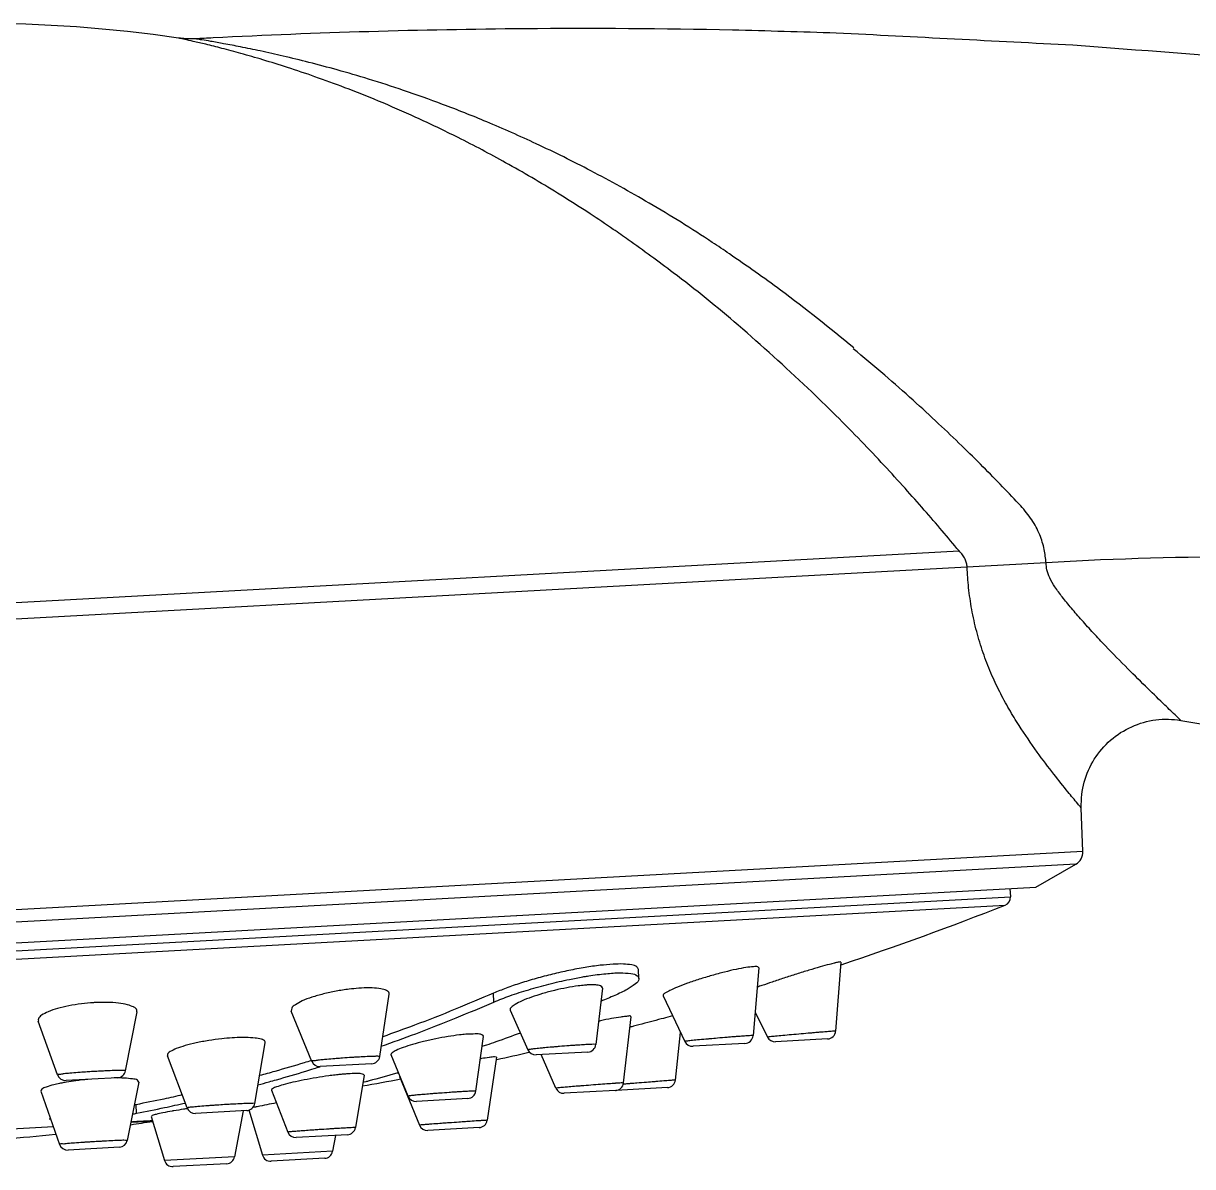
# Model space of a CAD drawing. Extents: x 2027 to 2621, y 11804 to 12224.
# Drawn here: x 2332.48 to 2373.48, y 12106.81 to 12146.89 of the extents above; entities that cross this region are included whole.
import ezdxf

# ---------------------------------------------------------------- set-up
doc = ezdxf.new("R2010")
doc.units = 0
doc.header["$LTSCALE"] = 7
doc.header["$MEASUREMENT"] = 0
doc.layers.get('0').update_dxf_attribs({"color": 2, "linetype": 'CONTINUOUS'})

msp = doc.modelspace()

# ---------------------------------------------------------------- linework, layer by layer
at = {"color": 7, "linetype": 'Continuous'}
for p, q in [((2289.532419323253, 12124.26593260152), (2365.292913396026, 12128.39931393423)), ((2368.344054310522, 12127.98136147022), (2289.376565796972, 12123.67301136432)), ((2370.256280617601, 12128.08568972866), (2368.344659407752, 12127.98139448661)), ((2369.634791494596, 12117.86006197605), (2369.578201786791, 12119.38670098488)), ((2369.634791494596, 12117.86006197605), (2290.108330021174, 12113.5212151208)), ((2369.387925939727, 12117.41015150524), (2290.402677489551, 12113.10083243889)), ((2367.988264266679, 12116.60661059358), (2369.387925939727, 12117.41015150524)), ((2291.881451134448, 12112.45433473478), (2367.988264266679, 12116.60661059358)), ((2367.07961561786, 12116.5570360598), (2367.095069350229, 12116.27378556003)), ((2292.805553515636, 12112.22065876882), (2367.095069350229, 12116.27378556003)), ((2293.026282006952, 12111.94754310757), (2366.905364144286, 12115.97827724394)), ((2354.068145216797, 12113.41032625187), (2354.051023165602, 12113.72415528962)), ((2358.278658886172, 12113.77601820618), (2358.069355675603, 12111.40294314019)), ((2361.14514631936, 12113.97969239735), (2360.965826397094, 12111.56529048741)), ((2361.145270265313, 12113.9813613401), (2361.12299592815, 12113.98637576198)), ((2344.978323148456, 12110.66950504538), (2345.309679206004, 12112.85595171621)), ((2348.984472872993, 12112.58067632246), (2348.96757678826, 12112.89036354067)), ((2352.7870151931, 12113.06984019493), (2352.560255635291, 12111.09422246425)), ((2354.914619319764, 12112.8004952072), (2355.680844770426, 12111.19848486008)), ((2336.066302439083, 12110.17062084736), (2336.469037108499, 12112.23536246497)), ((2342.595756473185, 12110.50192034451), (2341.878085414677, 12112.26360535589)), ((2349.552318849191, 12112.29415677804), (2350.174865495761, 12110.9052986532)), ((2353.530615688845, 12109.7460601195), (2353.797348575075, 12112.05644202776)), ((2358.142215160181, 12112.22902231329), (2358.575311012047, 12111.35267653909)), ((2333.68486757406, 12110.0278452016), (2333.008279679676, 12111.90695053076)), ((2348.349504849675, 12109.45624243885), (2348.616612174262, 12111.37827809547)), ((2355.34995416194, 12109.84689535701), (2355.52891507395, 12111.51613673106)), ((2360.682924530601, 12111.28668478098), (2358.860031031197, 12111.18723039373)), ((2360.965734480845, 12111.56405293473), (2360.951120157396, 12111.56374566202)), ((2340.596047138418, 12109.02271004514), (2340.967481085497, 12111.15325844014)), ((2352.278385089628, 12110.82814546257), (2350.464765168393, 12110.72919702675)), ((2357.786630995155, 12111.12866726565), (2355.967497401054, 12111.02941800647)), ((2338.227201080566, 12108.86992209423), (2337.535162228161, 12110.69732349405)), ((2344.697979594982, 12110.41456967626), (2342.889846220261, 12110.31592057997)), ((2345.979156592062, 12109.28287580061), (2345.375688964404, 12110.72846286247)), ((2349.069248658384, 12110.65325756333), (2348.744149382064, 12108.43429529798)), ((2349.069256937191, 12110.65331404913), (2349.009609837094, 12110.65965568162)), ((2351.158361536805, 12109.55897475257), (2350.635084804549, 12110.73848941522)), ((2335.788187123705, 12109.92846449643), (2333.983464766011, 12109.83000149888)), ((2344.429863267601, 12110.01695194725), (2344.125771798133, 12108.1771050697)), ((2345.674263084254, 12109.96517956458), (2346.371700430083, 12108.26541922938)), ((2336.531567929758, 12109.77560647351), (2336.126948226368, 12107.73129464542)), ((2355.068006820403, 12109.57932086826), (2353.266203432527, 12109.48101712292)), ((2333.095882649506, 12109.45328655919), (2333.755863727996, 12107.59110727878)), ((2341.180854932439, 12109.48967566421), (2341.754259884784, 12108.01838050603)), ((2348.068546997679, 12109.1974406266), (2346.272234062611, 12109.09943643417)), ((2353.248671644201, 12109.48006061381), (2351.448764311879, 12109.38186031407)), ((2336.450423943055, 12108.68023703225), (2336.433996127505, 12108.98134139513)), ((2340.316782615098, 12108.77451575597), (2338.524077764095, 12108.67670841236)), ((2340.186507803513, 12108.7674081569), (2339.891778741481, 12107.15910612891)), ((2340.394202561286, 12108.79764016816), (2340.867707661009, 12107.21235734757)), ((2337.010498962938, 12108.39826406778), (2336.250753825932, 12108.35681348685)), ((2336.969837942999, 12108.56991317595), (2337.431324727882, 12107.02486737108)), ((2348.744122935246, 12108.43411484339), (2348.703735403565, 12108.43261904212)), ((2333.536961880277, 12108.20875298531), (2331.854085449836, 12108.11693772303)), ((2343.845974862159, 12107.92611225755), (2342.050103088897, 12107.82813213381)), ((2343.430206733433, 12107.90342855626), (2343.328164543034, 12107.34659626301)), ((2348.463657544047, 12108.17804623831), (2346.665492979065, 12108.07994102516)), ((2335.848838597308, 12107.48980025793), (2334.055054376802, 12107.39193403104)), ((2339.891778739312, 12107.15910611202), (2337.431324729959, 12107.0248673605)), ((2343.328164543034, 12107.34659626301), (2340.867707661009, 12107.21235734757)), ((2343.049421715424, 12107.10111770057), (2341.171502387811, 12106.99866117844)), ((2339.612924988703, 12106.91362748692), (2337.735229734005, 12106.81118319696))]:
    msp.add_line(p, q, dxfattribs=at)
for centre, radius, start, end in [((2330.843897952256, 12097.86872897826), 49.02499999908001, 81.69726177209454, 147.4222408151797), ((2369.135134651243, 12117.8415406164), 0.50000000076, 300.3700328312159, 2.122877418062977), ((2366.795514849707, 12116.25744230624), 0.30000000198, 291.4792524428249, 3.122877419371129), ((2324.24914317357, 12224.38240321314), 116.49466818876, 288.47095273823, 291.4792703795029), ((2355.950986206213, 12111.32896334834), 0.30000000198, 205.5611018201415, 273.1228774024631), ((2357.770422149153, 12111.4282290984), 0.30000000198, 273.1228774348195, 354.9593282477953), ((2358.843686126509, 12111.48678480031), 0.30000000198, 206.2972543318529, 273.1228774131094), ((2360.666539643485, 12111.58623701025), 0.30000000198, 273.1228774254257, 355.7525431494071), ((2324.24914317357, 12224.38240321314), 116.49466818876, 282.3110380603658, 282.8783559670516), ((2350.448291305272, 12111.0287443982), 0.30000000198, 204.1440224907932, 273.1228774158232), ((2352.262129095428, 12111.12770472505), 0.30000000198, 273.1228774229207, 353.4525130203793), ((2342.873440286073, 12110.61547165849), 0.30000000198, 202.1637255571294, 273.1228774195807), ((2344.681657768733, 12110.71412534739), 0.30000000198, 273.1228774195807, 351.3812511030796), ((2333.967103202523, 12110.12955500247), 0.30000000198, 199.8005403268396, 273.1228774168669), ((2335.771842956755, 12110.22801894921), 0.30000000198, 273.1228774206244, 348.9617238478324), ((2324.24914317357, 12224.38240321314), 116.49466818876, 279.9450679890271, 280.6230076478028), ((2351.432249238218, 12109.68140544247), 0.30000000198, 203.9241494126738, 273.1228774164494), ((2353.232493608886, 12109.77962412758), 0.30000000198, 273.1228774225032, 353.4140576101768), ((2355.051613746543, 12109.87887264662), 0.30000000198, 273.1324072305783, 353.882170827051), ((2346.255783408969, 12109.39898507398), 0.30000000198, 202.6574477381528, 273.1228774191632), ((2348.052281028472, 12109.49699934468), 0.30000000198, 273.1228774199982, 352.0870027048882), ((2353.249907039442, 12109.78057417563), 0.30000000198, 269.833947866373, 273.1139332065545), ((2338.507727071855, 12108.97626251026), 0.30000000198, 200.743076456575, 273.1228774168669), ((2340.300469818977, 12109.07407191753), 0.30000000198, 273.1228774220857, 350.1117068960996), ((2326.767427494307, 12172.58610938375), 64.99999999973998, 278.3856689048052, 279.0667901641943), ((2348.447289804031, 12108.47759940067), 0.30000000198, 273.1228774199982, 351.6649072188615), ((2326.767427494307, 12172.58610938375), 64.99999999973998, 274.4477228092814, 276.0418864126815), ((2342.033640889711, 12108.12768014559), 0.30000000198, 201.2923967272157, 273.1228774195807), ((2343.829728800663, 12108.22567205611), 0.30000000198, 273.1228774195807, 350.6151305773103), ((2346.64916693789, 12108.37949646068), 0.30000000198, 202.3094506974224, 273.1228774193719), ((2334.03858862008, 12107.69148184309), 0.30000000198, 199.5145975522103, 273.1228774193719), ((2335.832608182137, 12107.78936091419), 0.30000000198, 273.1228774199982, 348.8031469637119), ((2339.596693774527, 12107.2131881014), 0.30000000198, 273.1228774195807, 349.6143241320067), ((2341.155159134012, 12107.29821567896), 0.30000000198, 196.6302596564657, 273.1228774195807), ((2343.033078467951, 12107.40067219684), 0.30000000198, 273.1228774195807, 349.6154950711703), ((2337.718774440583, 12107.11073158352), 0.30000000198, 196.6314307067834, 273.1228774195807)]:
    msp.add_arc(centre, radius, start, end, dxfattribs=at)
for points in [[(2360.986546889837, 12146.55369215625), (2357.345314559808, 12146.65563194054), (2350.060585469675, 12146.70343128841), (2339.138363173589, 12146.38495902898), (2338.51559526449, 12146.35267124848)], [(2369.289050884874, 12146.12629387584), (2360.986543462249, 12146.55369227311)], [(2337.974802040591, 12146.36868703378), (2337.923279112319, 12146.37989250792)], [(2338.515482208624, 12146.35264580851), (2338.503239414827, 12146.35202160862), (2338.420327454596, 12146.34911290283), (2338.339561410082, 12146.34848503701), (2338.260707914183, 12146.34997061252), (2338.183525728551, 12146.35343561884), (2338.107675582357, 12146.35878571527), (2338.033510673414, 12146.36589112391), (2337.962071482465, 12146.37450008309), (2337.923441152439, 12146.3798627482)], [(2338.876224282927, 12146.16047781235), (2338.43820513753, 12146.26445897481), (2338.140393791496, 12146.33213042304), (2337.974802040591, 12146.36868703378)], [(2357.241995567639, 12138.81298278155), (2356.640074593144, 12139.21569300117), (2354.42900962976, 12140.59104455538), (2352.380413749569, 12141.72566483103), (2350.470313167961, 12142.67134533545), (2348.731163891387, 12143.44122537862), (2347.184660153181, 12144.05485545478), (2345.812697245693, 12144.54477377685), (2344.5900127205, 12144.93929703079), (2343.490916934215, 12145.2610572005), (2342.492895930447, 12145.52748683494), (2341.591371810505, 12145.74746540021), (2340.790350482931, 12145.92662188811), (2340.093791408735, 12146.07005741704), (2339.507047792254, 12146.18200583425), (2339.051725489674, 12146.2632904306), (2338.741939611232, 12146.31578235004), (2338.569438305059, 12146.3439997679), (2338.515483362631, 12146.35265295444)], [(2352.150441622119, 12140.35208984538), (2351.217320612804, 12140.94223034521), (2349.393989869358, 12142.01003390042), (2347.729598628788, 12142.88934857701), (2346.247182044693, 12143.59858886341), (2344.931184098046, 12144.17167712432), (2343.758058169734, 12144.63894698176), (2342.703525315004, 12145.02475557141), (2341.745660960195, 12145.34760642693), (2340.879948876701, 12145.61706924384), (2340.110287307166, 12145.83899703278), (2339.44067058978, 12146.01866940543), (2338.876224282927, 12146.16047781235)], [(2390.545526802396, 12143.78552953465), (2376.313748205562, 12145.55212237221), (2369.289050884874, 12146.12629387584)], [(2352.360226899216, 12140.21524584145), (2352.150441622119, 12140.35208984538)], [(2353.693569412762, 12139.30895219586), (2353.169202308547, 12139.67297776497), (2352.360226899216, 12140.21524584145)], [(2359.991943499264, 12134.1030013167), (2357.552309486318, 12136.31024570381), (2355.274617608849, 12138.14990839385), (2353.693569412762, 12139.30895219586)], [(2361.6023956734, 12135.51708432315), (2359.034857162319, 12137.53945501855), (2357.241995567639, 12138.81298278155)], [(2367.461542192542, 12129.9750186658), (2366.818939911243, 12130.64687749264), (2366.132963332542, 12131.34590907214), (2365.390355961981, 12132.0804396627), (2364.57793228085, 12132.85691845867), (2363.681506858485, 12133.68072958768), (2362.686308077767, 12134.55766303732), (2361.576489207038, 12135.48899700444)], [(2365.292913396026, 12128.39931393423), (2364.702298872451, 12129.10260022971), (2364.075256935359, 12129.83087174268), (2363.400641938284, 12130.59294314105), (2362.667238065632, 12131.39605298811), (2361.863216728195, 12132.2462000407), (2360.976114471481, 12133.14766223323), (2359.991943499264, 12134.1030013167)], [(2368.344054310522, 12127.98136147022), (2368.280859137377, 12128.4495562687), (2368.120479618557, 12128.9640705844), (2367.846262567612, 12129.48663634256), (2367.46154167237, 12129.9750211719)], [(2365.576263420656, 12127.83035486626), (2365.556885553409, 12127.96522505745), (2365.506377117819, 12128.11255171376), (2365.418542947072, 12128.26126836689), (2365.292913368552, 12128.39931393432)], [(2370.430869069501, 12125.06442213103), (2370.005642720179, 12125.51941767149), (2369.602817703473, 12125.96494183839), (2369.232850589754, 12126.39135263733), (2368.912083595934, 12126.78508343167), (2368.656217433044, 12127.13830219715), (2368.475705539893, 12127.45178938959), (2368.374501943561, 12127.73044923362), (2368.344659377095, 12127.98139157019)], [(2391.493864346901, 12126.40350801778), (2377.262601400843, 12128.16064951965), (2370.256280617601, 12128.08568972866)], [(2367.398752135073, 12122.27483760418), (2367.050759418349, 12122.84689382399), (2366.719508913332, 12123.45897683711), (2366.411810716623, 12124.11921702988), (2366.138828807599, 12124.82728809518), (2365.912095069035, 12125.57511091175), (2365.740558993946, 12126.3468793353), (2365.629627459775, 12127.11074365028), (2365.576297241381, 12127.83035671075)], [(2373.06683738608, 12122.45744352168), (2372.918851601216, 12122.59897267172), (2372.512195503046, 12122.99038632948), (2371.921271614015, 12123.56568658376), (2371.211241170827, 12124.26931666841), (2370.430867363533, 12125.06439804573)], [(2369.578201786791, 12119.38670098488), (2369.453887495636, 12119.53496524641), (2369.112880544826, 12119.94842365118), (2368.620649483773, 12120.56557304178), (2368.034766241266, 12121.3436951098), (2367.398752135073, 12122.27483760418)], [(2369.578283020991, 12119.38671932833), (2369.59786664814, 12119.85859908021), (2369.830014341501, 12120.70574090198), (2370.297578152711, 12121.44933787729), (2370.960477156533, 12122.0256394987), (2371.761882064473, 12122.38523804516), (2372.633088149143, 12122.49730527589), (2373.066813799496, 12122.45730926766)], [(2373.066809735, 12122.45743149573), (2377.61702856482, 12121.66437544369), (2391.916175676529, 12118.66298914573)], [(2353.161038105716, 12113.90741936834), (2352.712955963079, 12113.86807878596), (2352.179990641156, 12113.79229129239), (2351.613605223241, 12113.68654427575), (2351.036418178229, 12113.55638268551), (2350.465384035878, 12113.40649261033), (2349.916350623645, 12113.24126305046), (2349.41140513756, 12113.06731435954), (2348.96757678826, 12112.89036354067)], [(2354.050800075501, 12113.72439230876), (2353.991472239142, 12113.81696903), (2353.816876388989, 12113.88213769743), (2353.528860249616, 12113.91278796576), (2353.161038105716, 12113.90741936834)], [(2357.82274187244, 12113.79070136054), (2357.477652497802, 12113.72615086428), (2357.070443153739, 12113.6312432381), (2356.627706227149, 12113.5120540037), (2356.182089503041, 12113.37724883377), (2355.767559750189, 12113.23717941795), (2355.416530111951, 12113.10327775594), (2355.148954754289, 12112.98393579179)], [(2358.082041255785, 12113.82046574174), (2357.82274187244, 12113.79070136054)], [(2358.086471302342, 12113.82074187391), (2358.082041255785, 12113.82046574174)], [(2358.275584593358, 12113.77542606857), (2358.237179193491, 12113.81331437597), (2358.086471302342, 12113.82074187391)], [(2360.748867219163, 12113.90267162815), (2360.422318855142, 12113.81183249556), (2360.029994461949, 12113.69599782653), (2359.594455459284, 12113.56176205454), (2359.15243331856, 12113.42041738967), (2358.738930637229, 12113.28330912415), (2358.380351824633, 12113.1594188753), (2358.217227083076, 12113.10579307132)], [(2360.921232726994, 12113.94618850767), (2360.748867219163, 12113.90267162815)], [(2360.938985534545, 12113.95051833696), (2360.921232726994, 12113.94618850767)], [(2361.12299592815, 12113.98637576198), (2360.990965693677, 12113.96308184752), (2360.938985534545, 12113.95051833696)], [(2348.984472872993, 12112.58067632246), (2349.541880275601, 12112.79838979697), (2350.203518377044, 12113.0146554927), (2350.913735076812, 12113.21054113053), (2351.628354653223, 12113.37459972333), (2352.10667566141, 12113.46548946332)], [(2352.10667566141, 12113.46548946332), (2352.230725113435, 12113.48620085889)], [(2352.230725113435, 12113.48620085889), (2352.306453068491, 12113.49820691335), (2352.912201338947, 12113.57548578409), (2353.414621902871, 12113.60289664417), (2353.787683825636, 12113.57901946563), (2354.009840535241, 12113.5045278298), (2354.062506549738, 12113.41202759522)], [(2354.062506549738, 12113.41202759522), (2354.065354676718, 12113.38248624397), (2353.946286414991, 12113.2188526058), (2353.655460960488, 12113.02281999996), (2353.220813224203, 12112.81180482951)], [(2344.243474515731, 12113.0646871142), (2343.903693110913, 12113.03130044252), (2343.449203900398, 12112.96078253048), (2343.004366503095, 12112.86384178158), (2342.598765337914, 12112.74669782942), (2342.262981822497, 12112.61788706052), (2342.022314043149, 12112.48726598852)], [(2344.336479029489, 12113.07052807128), (2344.243474515731, 12113.0646871142)], [(2345.018594181741, 12113.04640295706), (2344.717056343286, 12113.07567441574), (2344.336479029489, 12113.07052807128)], [(2345.30794787936, 12112.85700849439), (2345.307901923255, 12112.8944621172), (2345.220317325029, 12112.98471779734), (2345.018594181741, 12113.04640295706)], [(2348.96757678826, 12112.89036354067), (2347.629135834338, 12112.32903932531), (2346.197009864177, 12111.76789171453), (2345.084408795823, 12111.35966635183)], [(2351.940001669883, 12113.14731310979), (2351.539828133512, 12113.08205241417), (2351.113278774058, 12112.98973686641), (2350.688506024695, 12112.87629136077), (2350.297160417774, 12112.74998540011), (2349.968645637653, 12112.6204108997), (2349.727559243621, 12112.49807546509)], [(2352.163927071991, 12113.17230696014), (2351.940001669883, 12113.14731310979)], [(2352.286315737701, 12113.18103908364), (2352.163927071991, 12113.17230696014)], [(2352.554337172727, 12113.18083224872), (2352.286315737701, 12113.18103908364)], [(2352.787852962372, 12113.07035724467), (2352.78734502267, 12113.08109267281), (2352.725293305653, 12113.14673245648), (2352.554337172727, 12113.18083224872)], [(2353.220813224203, 12112.81180482951), (2352.7354883393, 12112.60461470938)], [(2355.148954754289, 12112.98393579179), (2354.978815221658, 12112.88622097999), (2354.913501243243, 12112.81510981914), (2354.919660116398, 12112.80272810444)], [(2334.944138477943, 12112.55801362219), (2334.518142818657, 12112.51923861303), (2334.074387007322, 12112.44930630069), (2333.676743255078, 12112.35494036366), (2333.351978986886, 12112.24220675748), (2333.124992977022, 12112.11933181603)], [(2334.977382886025, 12112.55990953903), (2334.944138477943, 12112.55801362219)], [(2336.350807735236, 12112.40839938348), (2336.135958600907, 12112.48822387397), (2335.820251030165, 12112.54352397912), (2335.423584983809, 12112.56835478907), (2334.977382886025, 12112.55990953903)], [(2336.465445317395, 12112.2360727375), (2336.46274678199, 12112.30074224462), (2336.356083003012, 12112.40547162385), (2336.350807735236, 12112.40839938348)], [(2342.022314043149, 12112.48726598852), (2341.893377190919, 12112.36544078648), (2341.878464247593, 12112.26357377251)], [(2345.033981162387, 12111.029739487), (2346.240818092452, 12111.47104367537), (2347.659422933031, 12112.0261376383), (2348.984472872993, 12112.58067632246)], [(2349.727559243621, 12112.49807546509), (2349.585832793998, 12112.3905698264), (2349.549063417858, 12112.30428421828), (2349.55293737009, 12112.29380179874)], [(2333.124992977022, 12112.11933181603), (2333.012703653565, 12111.99571488791), (2333.011033011096, 12111.90729193828)], [(2353.432975136927, 12112.05502389139), (2353.110116201563, 12112.0009570929), (2352.716080156949, 12111.9215351458), (2352.653454621535, 12111.90796754061)], [(2353.599514073657, 12112.07541506949), (2353.432975136927, 12112.05502389139)], [(2353.662516347207, 12112.08001304971), (2353.599514073657, 12112.07541506949)], [(2353.78553851785, 12112.05747415562), (2353.782047162096, 12112.07406818346), (2353.662516347207, 12112.08001304971)], [(2355.162244239481, 12112.07013600308), (2354.848005713296, 12111.98729566306), (2354.477900235388, 12111.88975378944), (2354.068958969403, 12111.78201044059), (2353.882559906856, 12111.73291206913)], [(2355.252553780641, 12112.09394736223), (2355.162244239481, 12112.07013600308)], [(2353.882559906856, 12111.73291206913), (2353.756154846343, 12111.69962074106)], [(2339.803842560306, 12111.32349206406), (2339.438757058875, 12111.29151991621), (2338.98219869684, 12111.23015867388), (2338.544112028756, 12111.14833339511), (2338.154420224143, 12111.05145556047), (2337.842194882907, 12110.94648083811)], [(2339.882509567165, 12111.32819613295), (2339.803842560306, 12111.32349206406)], [(2340.607127255863, 12111.31880851827), (2340.281496456102, 12111.33749798227), (2339.882509567165, 12111.32819613295)], [(2340.961303871188, 12111.15443753425), (2340.955019074101, 12111.20420934774), (2340.837124436553, 12111.27341687701), (2340.607127255863, 12111.31880851827)], [(2347.777063016541, 12111.42791117059), (2347.375597999076, 12111.37140509984), (2346.94690295938, 12111.29302955941), (2346.519824897759, 12111.19793988021), (2346.125674120756, 12111.09294799611), (2345.795914111337, 12110.98658002965), (2345.554213532484, 12110.88728371278)], [(2348.000690958224, 12111.4502868657), (2347.777063016541, 12111.42791117059)], [(2348.123766540798, 12111.45865799583), (2348.000690958224, 12111.4502868657)], [(2348.390744963659, 12111.46139214242), (2348.123766540798, 12111.45865799583)], [(2348.617358693702, 12111.37858125866), (2348.617012892938, 12111.38413000262), (2348.558999175316, 12111.43596627795), (2348.390744963659, 12111.46139214242)], [(2349.911611361543, 12111.49185579893), (2349.053778988125, 12111.18466064818), (2348.720883913976, 12111.06926026267)], [(2355.94744280417, 12111.23324355957), (2355.939848834901, 12111.2322400552), (2355.768033099999, 12111.21349674671), (2355.683457492448, 12111.20325948353)], [(2356.187533524613, 12111.25660037534), (2355.94744280417, 12111.23324355957)], [(2356.553586714197, 12111.29034886909), (2356.491065920969, 12111.28465270822), (2356.187533524613, 12111.25660037534)], [(2357.325248893752, 12111.35555483966), (2357.164993547694, 12111.34261226594), (2356.825934775048, 12111.31413355489), (2356.553586714197, 12111.29034886909)], [(2357.670377029719, 12111.38182548276), (2357.480402949562, 12111.36767341519), (2357.325248893752, 12111.35555483966)], [(2357.745416496656, 12111.3871329089), (2357.670377029719, 12111.38182548276)], [(2357.770273777934, 12111.38884750316), (2357.745416496656, 12111.3871329089)], [(2357.939839770906, 12111.399454631), (2357.770273777934, 12111.38884750316)], [(2358.065943944895, 12111.3979921187), (2358.063334594562, 12111.39947046342), (2358.048765676869, 12111.40368199937), (2357.939839770906, 12111.399454631)], [(2358.854973926545, 12111.38191570418), (2358.675130892608, 12111.36490307939), (2358.582273165926, 12111.3541110774)], [(2359.417195296448, 12111.43280597474), (2359.109304273673, 12111.40516088093), (2358.854973926545, 12111.38191570418)], [(2360.225905958674, 12111.50396111153), (2360.091866760451, 12111.49231800558), (2359.753786700088, 12111.46266195977), (2359.417195296448, 12111.43280597474)], [(2360.650380026536, 12111.54022392593), (2360.403975506893, 12111.51932636345), (2360.225905958674, 12111.50396111153)], [(2360.661359141531, 12111.54113423433), (2360.650380026536, 12111.54022392593)], [(2360.851458811828, 12111.55659400949), (2360.664460079826, 12111.54139089169), (2360.661359141531, 12111.54113423433)], [(2360.951120157396, 12111.56374566202), (2360.851458811828, 12111.55659400949)], [(2337.842194882907, 12110.94648083811), (2337.632247323928, 12110.84203044599), (2337.537223324086, 12110.74634026227), (2337.540894683204, 12110.6983736175)], [(2345.554213532484, 12110.88728371278), (2345.412198535601, 12110.80130494112), (2345.374149182362, 12110.73322607271), (2345.375777100134, 12110.72815207966)], [(2348.720883913976, 12111.06926026267), (2348.560658070246, 12111.01447286206)], [(2350.442661993822, 12110.94517054735), (2350.413137308916, 12110.94155788101), (2350.24996213885, 12110.92180833432), (2350.176707217104, 12110.90898312444)], [(2350.653836710536, 12110.96618207767), (2350.442661993822, 12110.94517054735)], [(2350.70595247379, 12110.97102428271), (2350.653836710536, 12110.96618207767)], [(2351.110326534317, 12111.00737131224), (2350.952655868592, 12110.9936961224), (2350.70595247379, 12110.97102428271)], [(2351.807952875062, 12111.06139948375), (2351.62483978654, 12111.04820250906), (2351.285422322222, 12111.02183153423), (2351.110326534317, 12111.00737131224)], [(2351.941899775452, 12111.07050156808), (2351.807952875062, 12111.06139948375)], [(2352.000340605698, 12111.07430774184), (2351.941899775452, 12111.07050156808)], [(2352.21204410706, 12111.08695451854), (2352.000340605698, 12111.07430774184)], [(2352.557906757198, 12111.0906617621), (2352.557093633151, 12111.09120397049), (2352.532863488517, 12111.09773614268), (2352.414376442977, 12111.09627804161), (2352.21204410706, 12111.08695451854)], [(2342.586904922232, 12110.52994189787), (2342.325259303177, 12110.44986105593), (2341.300078105088, 12110.14843907863), (2340.767232075459, 12109.99950146496)], [(2342.866413627884, 12110.54433057737), (2342.81348752284, 12110.53842093466), (2342.659240181308, 12110.51851556049), (2342.596600427959, 12110.50425241), (2342.596883940432, 12110.50403278358)], [(2343.34061329072, 12110.58836639385), (2343.046882076372, 12110.56236244261), (2342.866413627884, 12110.54433057737)], [(2343.360618549084, 12110.59002219541), (2343.34061329072, 12110.58836639385)], [(2343.400112299821, 12110.59325574), (2343.360618549084, 12110.59002219541)], [(2343.619432406956, 12110.61040742175), (2343.400112299821, 12110.59325574)], [(2343.670715999744, 12110.61423034491), (2343.619432406956, 12110.61040742175)], [(2344.192127281307, 12110.64906996535), (2344.008989972329, 12110.63769247834), (2343.670715999744, 12110.61423034491)], [(2344.21427341697, 12110.65037513346), (2344.192127281307, 12110.64906996535)], [(2344.32840971173, 12110.65683501448), (2344.21427341697, 12110.65037513346)], [(2344.604350606898, 12110.67017566519), (2344.32840971173, 12110.65683501448)], [(2344.690056576999, 12110.67200854119), (2344.604350606898, 12110.67017566519)], [(2344.977074499756, 12110.66777321023), (2344.943210845844, 12110.67580976589), (2344.815066769433, 12110.67667129193), (2344.690056576999, 12110.67200854119)], [(2348.550428788772, 12110.59783130346), (2348.507049235844, 12110.59069611824)], [(2348.811155641649, 12110.63765506226), (2348.550428788772, 12110.59783130346)], [(2348.83218220297, 12110.64059441785), (2348.811155641649, 12110.63765506226)], [(2349.009609837094, 12110.65965568162), (2348.83218220297, 12110.64059441785)], [(2333.959768429851, 12110.07006190758), (2333.882626787157, 12110.06237414473), (2333.737485923315, 12110.04324763018), (2333.684854105589, 12110.02888624181), (2333.685259661791, 12110.02832226435)], [(2334.474241728667, 12110.11392292877), (2334.397106646827, 12110.10827584922), (2334.108634434536, 12110.08468319932), (2333.959768429851, 12110.07006190758)], [(2334.723228863442, 12110.13107500018), (2334.474241728667, 12110.11392292877)], [(2334.816997591531, 12110.13702921216), (2334.723228863442, 12110.13107500018)], [(2335.060641644597, 12110.1511992088), (2334.816997591531, 12110.13702921216)], [(2335.28791039025, 12110.16264254625), (2335.060641644597, 12110.1511992088)], [(2335.665584551892, 12110.17748899088), (2335.38319050284, 12110.16708272654), (2335.28791039025, 12110.16264254625)], [(2335.78347413178, 12110.17926494372), (2335.665584551892, 12110.17748899088)], [(2336.066117862827, 12110.17048659902), (2336.022350735655, 12110.17912058559), (2335.885076589112, 12110.18161127833), (2335.78347413178, 12110.17926494372)], [(2341.099799108053, 12109.78387154389), (2341.354998157317, 12109.85588664569), (2342.383233895796, 12110.1583117012), (2342.675591201887, 12110.24790588246)], [(2343.418202030936, 12110.02101875307), (2343.189592610682, 12109.99217479371), (2342.756889156722, 12109.9273034979), (2342.325983234392, 12109.85000671902), (2341.928283640469, 12109.7657876665), (2341.598326060875, 12109.68217222216), (2341.358081399079, 12109.6055795456)], [(2342.675591201887, 12110.24790588246), (2342.890225756355, 12110.31470287592)], [(2343.594080027507, 12110.04021255954), (2343.418202030936, 12110.02101875307)], [(2343.664083811791, 12110.04704349228), (2343.594080027507, 12110.04021255954)], [(2343.819572186623, 12110.06017109341), (2343.664083811791, 12110.04704349228)], [(2343.942806382232, 12110.06813079789), (2343.819572186623, 12110.06017109341)], [(2344.209949654532, 12110.07381316049), (2343.942806382232, 12110.06813079789)], [(2344.430286883673, 12110.0170950883), (2344.430077596107, 12110.01860602503), (2344.376113663196, 12110.05691353816), (2344.209949654532, 12110.07381316049)], [(2345.634831146499, 12110.09940880408), (2345.576167610352, 12110.08270030877), (2344.605025757207, 12109.81534713168)], [(2345.688796965916, 12109.97773050609), (2345.674165512353, 12109.9655551566), (2345.67441172377, 12109.96513509484)], [(2333.284407212007, 12109.59876799975), (2333.130886237579, 12109.52130368617), (2333.096008235615, 12109.45328474376)], [(2333.749390415165, 12109.72565389767), (2333.550914387238, 12109.67923637305), (2333.284407212007, 12109.59876799975)], [(2333.907998656779, 12109.75544085497), (2333.749390415165, 12109.72565389767)], [(2333.992900708601, 12109.77017176628), (2333.907998656779, 12109.75544085497)], [(2334.743348491267, 12109.8702521416), (2334.328856810914, 12109.82192324437), (2333.992900708601, 12109.77017176628)], [(2336.033345075013, 12109.91492194473), (2335.668542303059, 12109.92240511547)], [(2336.311187471723, 12109.88657257269), (2336.033345075013, 12109.91492194473)], [(2336.531644104257, 12109.77561117022), (2336.48184630789, 12109.83918598196), (2336.311187471723, 12109.88657257269)], [(2340.710824316282, 12109.67642302855), (2341.099799108053, 12109.78387154389)], [(2341.358081399079, 12109.6055795456), (2341.218126464269, 12109.54080738814), (2341.180502955981, 12109.49067088109), (2341.180723318588, 12109.48956281675)], [(2344.489653786587, 12109.78474058007), (2344.387644052398, 12109.75788248239)], [(2344.605025757207, 12109.81534713168), (2344.489653786587, 12109.78474058007)], [(2351.476206081262, 12109.59210894321), (2351.283339023744, 12109.57449082402), (2351.175593791487, 12109.56369984856)], [(2351.498521952866, 12109.59419250426), (2351.476206081262, 12109.59210894321)], [(2352.001797276892, 12109.6362471466), (2351.739288209662, 12109.61463720711), (2351.498521952866, 12109.59419250426)], [(2352.051295138671, 12109.64028053995), (2352.001797276892, 12109.6362471466)], [(2352.719958096613, 12109.69257309073), (2352.387194348049, 12109.66698301274), (2352.051295138671, 12109.64028053995)], [(2353.231295788593, 12109.72954796674), (2353.022420408755, 12109.71491357487), (2352.719958096613, 12109.69257309073)], [(2353.269026924937, 12109.73208894567), (2353.231295788593, 12109.72954796674)], [(2353.440479938404, 12109.74271724574), (2353.269026924937, 12109.73208894567)], [(2353.51291566315, 12109.74107493475), (2353.511816200518, 12109.74162041119), (2353.440479938404, 12109.74271724574)], [(2353.669851996628, 12109.71179104179), (2353.534198008465, 12109.7009990614)], [(2353.794632514551, 12109.72173330722), (2353.669851996628, 12109.71179104179)], [(2354.605180002889, 12109.78666962727), (2354.331867455583, 12109.76470521638), (2353.994067181947, 12109.73765463113), (2353.794632514551, 12109.72173330722)], [(2354.940723515965, 12109.81373478912), (2354.656145336366, 12109.79077364073), (2354.605180002889, 12109.78666962727)], [(2355.048335753012, 12109.82243487557), (2354.940723515965, 12109.81373478912)], [(2355.34995416194, 12109.84689535701), (2355.302186563976, 12109.84301514458), (2355.162264311655, 12109.83166031098), (2355.048335753012, 12109.82243487557)], [(2338.055543841916, 12109.32244440614), (2337.410063395889, 12109.18099477515), (2336.433996127505, 12108.98134139513)], [(2346.252486364928, 12109.31714988474), (2346.215543784148, 12109.31326981789), (2346.053714226074, 12109.29626573848), (2345.98066956972, 12109.28585877911)], [(2346.454184941821, 12109.33491040266), (2346.252486364928, 12109.31714988474)], [(2346.514599694392, 12109.33995416237), (2346.454184941821, 12109.33491040266)], [(2346.900663962367, 12109.37128719056), (2346.750496470691, 12109.35945297963), (2346.514599694392, 12109.33995416237)], [(2347.594635443789, 12109.42110204339), (2347.418017883903, 12109.40914563917), (2347.080725110632, 12109.38490479595), (2346.900663962367, 12109.37128719056)], [(2347.733735153831, 12109.43009159263), (2347.594635443789, 12109.42110204339)], [(2347.792550602031, 12109.43376495132), (2347.733735153831, 12109.43009159263)], [(2348.002757400239, 12109.44604309714), (2347.792550602031, 12109.43376495132)], [(2348.347635095784, 12109.45331660958), (2348.346407151069, 12109.45396535501), (2348.322176404972, 12109.45848130419), (2348.204268357165, 12109.45576449214), (2348.002757400239, 12109.44604309714)], [(2336.433996127505, 12108.98134139513), (2336.371545041301, 12108.9692093478)], [(2336.450423943055, 12108.68023703225), (2337.434740038226, 12108.88126350375), (2338.162163101364, 12109.04100014538)], [(2337.372033550831, 12108.69758354997), (2337.137414775681, 12108.64354156848), (2337.004413221997, 12108.59986454653), (2336.971049383073, 12108.56938843009)], [(2337.700938837026, 12108.75887947107), (2337.372033550831, 12108.69758354997)], [(2337.759050540227, 12108.76838486684), (2337.700938837026, 12108.75887947107)], [(2338.104109158435, 12108.8228044281), (2337.759050540227, 12108.76838486684)], [(2338.231123794032, 12108.84127200774), (2338.104109158435, 12108.8228044281)], [(2338.392649062012, 12108.89508488694), (2338.263774530105, 12108.87943298187), (2338.227903448199, 12108.86930202768)], [(2338.604196545247, 12108.91500291347), (2338.392649062012, 12108.89508488694)], [(2339.017872750855, 12108.94763449185), (2338.881552050412, 12108.93756999659), (2338.604196545247, 12108.91500291347)], [(2339.057944937752, 12108.9505695233), (2339.017872750855, 12108.94763449185)], [(2339.202268961131, 12108.96090642292), (2339.057944937752, 12108.9505695233)], [(2339.268120700313, 12108.96544803666), (2339.202268961131, 12108.96090642292)], [(2339.750513580782, 12108.99564401756), (2339.538999394089, 12108.98299882287), (2339.268120700313, 12108.96544803666)], [(2339.864630521975, 12109.00203886), (2339.750513580782, 12108.99564401756)], [(2340.595133067379, 12109.02350421523), (2340.595270962881, 12109.02363859905), (2340.535167263247, 12109.02779556144), (2340.383545167891, 12109.02536124022), (2340.153784687523, 12109.0165419368), (2339.864630521975, 12109.00203886)], [(2340.618379075824, 12108.89814777546), (2340.529100869573, 12108.88131584276)], [(2340.686764294268, 12108.9113655393), (2340.618379075824, 12108.89814777546)], [(2341.35357508257, 12109.0456527417), (2340.686764294268, 12108.9113655393)], [(2336.93522850924, 12108.41815249513), (2336.466583554576, 12108.38661193732), (2336.255166438602, 12108.37478088034)], [(2336.308232221706, 12108.65193807475), (2336.450423943055, 12108.68023703225)], [(2336.982846918062, 12108.42181625427), (2336.93522850924, 12108.41815249513)], [(2337.013191075393, 12108.42421272216), (2336.982846918062, 12108.42181625427)], [(2346.649734082415, 12108.28854679845), (2346.575434725136, 12108.28287712955)], [(2346.802772937882, 12108.30005112669), (2346.649734082415, 12108.28854679845)], [(2347.191189802639, 12108.32852483166), (2347.090958067097, 12108.32124909844), (2346.802772937882, 12108.30005112669)], [(2347.984613980921, 12108.38487980721), (2347.754323873816, 12108.36875333886), (2347.416802093832, 12108.34477505576), (2347.191189802639, 12108.32852483166)], [(2348.356626853268, 12108.41038940891), (2348.076394496538, 12108.39124676426), (2347.984613980921, 12108.38487980721)], [(2348.447898850239, 12108.41648304919), (2348.356626853268, 12108.41038940891)], [(2348.571238669706, 12108.42455132599), (2348.447898850239, 12108.41648304919)], [(2348.703735403565, 12108.43261904212), (2348.571238669706, 12108.42455132599)], [(2342.032906021117, 12108.04670315037), (2341.990615222979, 12108.04298192544), (2341.828928102471, 12108.02868553514), (2341.755522897061, 12108.0205793176)], [(2342.229026446091, 12108.0617376514), (2342.032906021117, 12108.04670315037)], [(2342.295737115468, 12108.06665949702), (2342.229026446091, 12108.0617376514)], [(2342.670234724219, 12108.09370985866), (2342.525185113938, 12108.08345923063), (2342.295737115468, 12108.06665949702)], [(2343.360347350751, 12108.13925963332), (2343.192959732497, 12108.12866732672), (2342.855449643017, 12108.10639969768), (2342.670234724219, 12108.09370985866)], [(2343.508890460752, 12108.1483570539), (2343.360347350751, 12108.13925963332)], [(2343.570020863871, 12108.15200719022), (2343.508890460752, 12108.1483570539)], [(2343.778434594341, 12108.16390186857), (2343.570020863871, 12108.15200719022)], [(2344.124285807245, 12108.17492172507), (2344.122682614544, 12108.17553231624), (2344.098468284055, 12108.17806500267), (2343.980336757604, 12108.17407699069), (2343.778434594341, 12108.16390186857)], [(2346.575434725136, 12108.28287712955), (2346.427716515923, 12108.2711183221), (2346.37165088016, 12108.26579250048)], [(2334.038067519746, 12107.62069802369), (2334.026457377594, 12107.61978112098), (2333.85109916857, 12107.60465024853), (2333.764085395569, 12107.59415451293), (2333.763913567707, 12107.59377434992)], [(2334.580646629636, 12107.65879217764), (2334.276349706508, 12107.63833659918), (2334.038067519746, 12107.62069802369)], [(2334.704435411868, 12107.66664639988), (2334.580646629636, 12107.65879217764)], [(2334.841302331051, 12107.6750715841), (2334.704435411868, 12107.66664639988)], [(2334.913207789997, 12107.67938924183), (2334.841302331051, 12107.6750715841)], [(2335.170941764032, 12107.69424267457), (2334.913207789997, 12107.67938924183)], [(2335.247563346159, 12107.6984700654), (2335.170941764032, 12107.69424267457)], [(2335.817681386344, 12107.72627742029), (2335.557218436375, 12107.71452401317), (2335.247563346159, 12107.6984700654)], [(2335.84079607657, 12107.72755475004), (2335.817681386344, 12107.72627742029)], [(2336.118729304105, 12107.72873421148), (2336.007519008928, 12107.73278094372), (2335.84079607657, 12107.72755475004)]]:
    msp.add_spline(points, degree=3, dxfattribs=at)
at = {"color": 2, "linetype": 'Continuous'}
msp.add_spline([(2333.441332643227, 12108.47828362198), (2333.388724752652, 12108.47534890487)], degree=3, dxfattribs=at)

doc.saveas('drawing.dxf')
